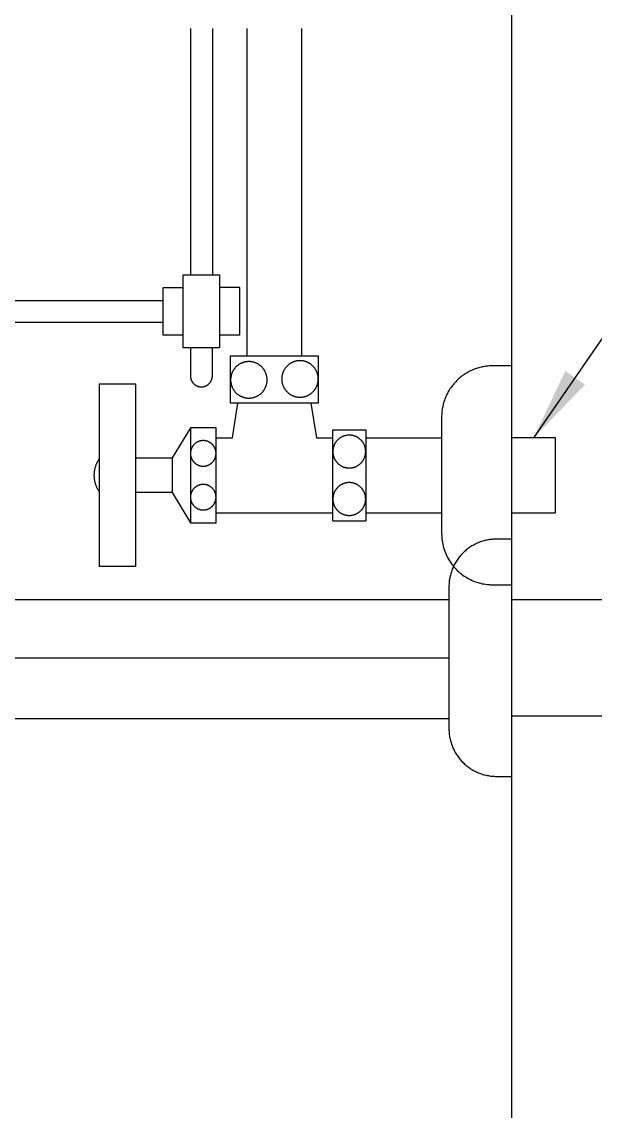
# Model space of a CAD drawing. Header units: millimetres. Extents: x 9401 to 11826, y -521 to 2909.
# Drawn here: x 11265.6 to 11422.6, y 500 to 798.5 of the extents above; entities that cross this region are included whole.
import ezdxf
from ezdxf.lldxf.tags import DXFTag

# ---------------------------------------------------------------- set-up
doc = ezdxf.new("R2010")
doc.units = ezdxf.units.MM
doc.header["$LTSCALE"] = 0.2
for name, color, linetype in [('001', 7, 'Continuous'), ('BU', 7, 'Continuous'), ('DIM2', 7, 'Continuous')]:
    doc.layers.add(name, color=color, linetype=linetype)
doc.layers.add('LINE', color=7, linetype='Continuous', lineweight=25)
doc.styles.add('____ 01', font='arial.ttf')
tags = doc.linetypes.add('Amconstr', pattern=[9999, 9999, 0]).pattern_tags.tags
tags[6:7] = [DXFTag(74, 4), DXFTag(75, 0), DXFTag(340, '0'), DXFTag(46, 1.0), DXFTag(50, 0.0), DXFTag(44, 0.0), DXFTag(45, 0.0)]
tags[4:5] = [DXFTag(74, 4), DXFTag(75, 0), DXFTag(340, '0'), DXFTag(46, 1.0), DXFTag(50, 0.0), DXFTag(44, 0.0), DXFTag(45, 0.0)]
doc.dimstyles.new('DEFAULT', dxfattribs={"dimtxt": 30, "dimasz": 20, "dimexe": 20, "dimexo": 0.0625, "dimgap": 0.09, "dimtad": 1, "dimtoh": 1, "dimdec": 0, "dimzin": 0, "dimdsep": 46, "dimtxsty": '____ 01', "dimcen": 0.09, "dimadec": 0, "dimazin": 0, "dimtfac": 1, "dimtdec": 4, "dimtofl": 0, "dimtmove": 0, "dimatfit": 3, "dimfxl": 0, "dimtolj": 1, "dimtzin": 0, "dimarcsym": 0})

msp = doc.modelspace()

# ---------------------------------------------------------------- linework, layer by layer
at = {"layer": '001', "color": 7}
msp.add_lwpolyline([(10726.78, 201.44), (11399.78, 201.44), (11399.78, 1231.04)], dxfattribs=at)
at = {"layer": 'BU', "color": 7}
for points in [[(11311.77, 796.67), (11311.77, 729.16)], [(11317.77, 796.67), (11317.77, 729.16)], [(11327.27, 706.99), (11327.27, 796.67)], [(11342.27, 706.99), (11342.27, 796.67)], [(11399.78, 671.45), (11399.78, 731.45)], [(11309.77, 729.16), (11319.77, 729.16)], [(11309.77, 709.16), (11309.77, 729.16)], [(11319.77, 729.16), (11319.77, 709.16)], [(11304.27, 712.66), (11304.27, 725.66)], [(11304.27, 725.66), (11309.77, 725.66)], [(11325.27, 725.66), (11319.77, 725.66)], [(11325.27, 712.66), (11325.27, 725.66)], [(11206.3, 722.16), (11304.27, 722.16)], [(11206.3, 716.16), (11304.27, 716.16)], [(11309.77, 712.66), (11304.27, 712.66)], [(11325.27, 712.66), (11319.77, 712.66)], [(11319.77, 709.16), (11309.77, 709.16)], [(11311.77, 709.16), (11311.77, 701.48)], [(11317.77, 701.48), (11317.77, 709.16)], [(11322.77, 706.99), (11346.77, 706.99)], [(11322.77, 693.99), (11322.77, 706.99)], [(11332.77, 700.39), (11332.77, 700.5), (11332.77, 700.61), (11332.76, 700.73), (11332.75, 700.84), (11332.74, 700.96), (11332.72, 701.07), (11332.71, 701.19), (11332.69, 701.3), (11332.66, 701.42), (11332.64, 701.53), (11332.61, 701.65), (11332.58, 701.77), (11332.54, 701.88), (11332.5, 702), (11332.46, 702.12), (11332.42, 702.23), (11332.37, 702.35), (11332.32, 702.46), (11332.27, 702.58), (11332.21, 702.69), (11332.15, 702.8), (11332.09, 702.91), (11332.02, 703.02), (11331.96, 703.13), (11331.88, 703.23), (11331.81, 703.34), (11331.73, 703.44), (11331.65, 703.54), (11331.57, 703.64), (11331.48, 703.74), (11331.4, 703.83), (11331.31, 703.93), (11331.21, 704.02), (11331.12, 704.11), (11331.02, 704.19), (11330.92, 704.27), (11330.82, 704.35), (11330.72, 704.43), (11330.61, 704.51), (11330.51, 704.58), (11330.4, 704.65), (11330.29, 704.71), (11330.18, 704.77), (11330.07, 704.83), (11329.95, 704.89), (11329.84, 704.94), (11329.73, 704.99), (11329.61, 705.04), (11329.5, 705.08), (11329.38, 705.13), (11329.26, 705.16), (11329.15, 705.2), (11329.03, 705.23), (11328.91, 705.26), (11328.8, 705.29), (11328.68, 705.31), (11328.56, 705.33), (11328.45, 705.35), (11328.33, 705.36), (11328.22, 705.37), (11328.11, 705.38), (11327.99, 705.39), (11327.88, 705.39), (11327.77, 705.39), (11327.66, 705.39), (11327.55, 705.39), (11327.44, 705.38), (11327.32, 705.37), (11327.21, 705.36), (11327.09, 705.35), (11326.98, 705.33), (11326.86, 705.31), (11326.74, 705.29), (11326.63, 705.26), (11326.51, 705.23), (11326.4, 705.2), (11326.28, 705.16), (11326.16, 705.13), (11326.05, 705.08), (11325.93, 705.04), (11325.82, 704.99), (11325.7, 704.94), (11325.59, 704.89), (11325.47, 704.83), (11325.36, 704.77), (11325.25, 704.71), (11325.14, 704.65), (11325.03, 704.58), (11324.93, 704.51), (11324.82, 704.43), (11324.72, 704.35), (11324.62, 704.27), (11324.52, 704.19), (11324.42, 704.11), (11324.33, 704.02), (11324.24, 703.93), (11324.14, 703.83), (11324.06, 703.74), (11323.97, 703.64), (11323.89, 703.54), (11323.81, 703.44), (11323.73, 703.34), (11323.66, 703.23), (11323.59, 703.13), (11323.52, 703.02), (11323.45, 702.91), (11323.39, 702.8), (11323.33, 702.69), (11323.27, 702.58), (11323.22, 702.46), (11323.17, 702.35), (11323.12, 702.23), (11323.08, 702.12), (11323.04, 702), (11323, 701.88), (11322.96, 701.77), (11322.93, 701.65), (11322.9, 701.53), (11322.88, 701.42), (11322.85, 701.3), (11322.83, 701.19), (11322.82, 701.07), (11322.8, 700.96), (11322.79, 700.84), (11322.78, 700.73), (11322.78, 700.61), (11322.77, 700.5), (11322.77, 700.39), (11322.77, 700.28), (11322.78, 700.17), (11322.78, 700.06), (11322.79, 699.94), (11322.8, 699.83), (11322.82, 699.71), (11322.83, 699.6), (11322.85, 699.48), (11322.88, 699.37), (11322.9, 699.25), (11322.93, 699.13), (11322.96, 699.02), (11323, 698.9), (11323.04, 698.78), (11323.08, 698.67), (11323.12, 698.55), (11323.17, 698.44), (11323.22, 698.32), (11323.27, 698.21), (11323.33, 698.1), (11323.39, 697.98), (11323.45, 697.87), (11323.52, 697.76), (11323.59, 697.66), (11323.66, 697.55), (11323.73, 697.44), (11323.81, 697.34), (11323.89, 697.24), (11323.97, 697.14), (11324.06, 697.04), (11324.14, 696.95), (11324.24, 696.86), (11324.33, 696.77), (11324.42, 696.68), (11324.52, 696.59), (11324.62, 696.51), (11324.72, 696.43), (11324.82, 696.35), (11324.93, 696.28), (11325.03, 696.21), (11325.14, 696.14), (11325.25, 696.07), (11325.36, 696.01), (11325.47, 695.95), (11325.59, 695.89), (11325.7, 695.84), (11325.82, 695.79), (11325.93, 695.74), (11326.05, 695.7), (11326.16, 695.66), (11326.28, 695.62), (11326.4, 695.58), (11326.51, 695.55), (11326.63, 695.52), (11326.74, 695.5), (11326.86, 695.48), (11326.98, 695.46), (11327.09, 695.44), (11327.21, 695.42), (11327.32, 695.41), (11327.44, 695.4), (11327.55, 695.4), (11327.66, 695.39), (11327.77, 695.39), (11327.88, 695.39), (11327.99, 695.4), (11328.11, 695.4), (11328.22, 695.41), (11328.33, 695.42), (11328.45, 695.44), (11328.56, 695.46), (11328.68, 695.48), (11328.8, 695.5), (11328.91, 695.52), (11329.03, 695.55), (11329.15, 695.58), (11329.26, 695.62), (11329.38, 695.66), (11329.5, 695.7), (11329.61, 695.74), (11329.73, 695.79), (11329.84, 695.84), (11329.95, 695.89), (11330.07, 695.95), (11330.18, 696.01), (11330.29, 696.07), (11330.4, 696.14), (11330.51, 696.21), (11330.61, 696.28), (11330.72, 696.35), (11330.82, 696.43), (11330.92, 696.51), (11331.02, 696.59), (11331.12, 696.68), (11331.21, 696.77), (11331.31, 696.86), (11331.4, 696.95), (11331.48, 697.04), (11331.57, 697.14), (11331.65, 697.24), (11331.73, 697.34), (11331.81, 697.44), (11331.88, 697.55), (11331.96, 697.66), (11332.02, 697.76), (11332.09, 697.87), (11332.15, 697.98), (11332.21, 698.1), (11332.27, 698.21), (11332.32, 698.32), (11332.37, 698.44), (11332.42, 698.55), (11332.46, 698.67), (11332.5, 698.78), (11332.54, 698.9), (11332.58, 699.02), (11332.61, 699.13), (11332.64, 699.25), (11332.66, 699.37), (11332.69, 699.48), (11332.71, 699.6), (11332.72, 699.71), (11332.74, 699.83), (11332.75, 699.94), (11332.76, 700.06), (11332.77, 700.17), (11332.77, 700.28), (11332.77, 700.39)], [(11346.77, 700.64), (11346.77, 700.75), (11346.77, 700.86), (11346.76, 700.98), (11346.75, 701.09), (11346.74, 701.2), (11346.72, 701.32), (11346.71, 701.44), (11346.69, 701.55), (11346.66, 701.67), (11346.64, 701.78), (11346.61, 701.9), (11346.58, 702.02), (11346.54, 702.13), (11346.5, 702.25), (11346.46, 702.37), (11346.42, 702.48), (11346.37, 702.6), (11346.32, 702.71), (11346.27, 702.83), (11346.21, 702.94), (11346.15, 703.05), (11346.09, 703.16), (11346.02, 703.27), (11345.96, 703.38), (11345.88, 703.48), (11345.81, 703.59), (11345.73, 703.69), (11345.65, 703.79), (11345.57, 703.89), (11345.48, 703.99), (11345.4, 704.08), (11345.31, 704.18), (11345.21, 704.27), (11345.12, 704.36), (11345.02, 704.44), (11344.92, 704.52), (11344.82, 704.6), (11344.72, 704.68), (11344.61, 704.75), (11344.51, 704.83), (11344.4, 704.89), (11344.29, 704.96), (11344.18, 705.02), (11344.07, 705.08), (11343.95, 705.14), (11343.84, 705.19), (11343.73, 705.24), (11343.61, 705.29), (11343.5, 705.33), (11343.38, 705.38), (11343.26, 705.41), (11343.15, 705.45), (11343.03, 705.48), (11342.91, 705.51), (11342.8, 705.53), (11342.68, 705.56), (11342.56, 705.58), (11342.45, 705.6), (11342.33, 705.61), (11342.22, 705.62), (11342.11, 705.63), (11341.99, 705.64), (11341.88, 705.64), (11341.77, 705.64), (11341.66, 705.64), (11341.55, 705.64), (11341.44, 705.63), (11341.32, 705.62), (11341.21, 705.61), (11341.09, 705.6), (11340.98, 705.58), (11340.86, 705.56), (11340.74, 705.53), (11340.63, 705.51), (11340.51, 705.48), (11340.4, 705.45), (11340.28, 705.41), (11340.16, 705.38), (11340.05, 705.33), (11339.93, 705.29), (11339.82, 705.24), (11339.7, 705.19), (11339.59, 705.14), (11339.47, 705.08), (11339.36, 705.02), (11339.25, 704.96), (11339.14, 704.89), (11339.03, 704.83), (11338.93, 704.75), (11338.82, 704.68), (11338.72, 704.6), (11338.62, 704.52), (11338.52, 704.44), (11338.42, 704.36), (11338.33, 704.27), (11338.24, 704.18), (11338.14, 704.08), (11338.06, 703.99), (11337.97, 703.89), (11337.89, 703.79), (11337.81, 703.69), (11337.73, 703.59), (11337.66, 703.48), (11337.59, 703.38), (11337.52, 703.27), (11337.45, 703.16), (11337.39, 703.05), (11337.33, 702.94), (11337.27, 702.83), (11337.22, 702.71), (11337.17, 702.6), (11337.12, 702.48), (11337.08, 702.37), (11337.04, 702.25), (11337, 702.13), (11336.96, 702.02), (11336.93, 701.9), (11336.9, 701.78), (11336.88, 701.67), (11336.85, 701.55), (11336.83, 701.44), (11336.82, 701.32), (11336.8, 701.2), (11336.79, 701.09), (11336.78, 700.98), (11336.78, 700.86), (11336.77, 700.75), (11336.77, 700.64), (11336.77, 700.53), (11336.78, 700.42), (11336.78, 700.31), (11336.79, 700.19), (11336.8, 700.08), (11336.82, 699.96), (11336.83, 699.85), (11336.85, 699.73), (11336.88, 699.62), (11336.9, 699.5), (11336.93, 699.38), (11336.96, 699.27), (11337, 699.15), (11337.04, 699.03), (11337.08, 698.92), (11337.12, 698.8), (11337.17, 698.69), (11337.22, 698.57), (11337.27, 698.46), (11337.33, 698.34), (11337.39, 698.23), (11337.45, 698.12), (11337.52, 698.01), (11337.59, 697.91), (11337.66, 697.8), (11337.73, 697.69), (11337.81, 697.59), (11337.89, 697.49), (11337.97, 697.39), (11338.06, 697.29), (11338.14, 697.2), (11338.24, 697.11), (11338.33, 697.02), (11338.42, 696.93), (11338.52, 696.84), (11338.62, 696.76), (11338.72, 696.68), (11338.82, 696.6), (11338.93, 696.53), (11339.03, 696.46), (11339.14, 696.39), (11339.25, 696.32), (11339.36, 696.26), (11339.47, 696.2), (11339.59, 696.14), (11339.7, 696.09), (11339.82, 696.04), (11339.93, 695.99), (11340.05, 695.95), (11340.16, 695.91), (11340.28, 695.87), (11340.4, 695.83), (11340.51, 695.8), (11340.63, 695.77), (11340.74, 695.75), (11340.86, 695.72), (11340.98, 695.7), (11341.09, 695.69), (11341.21, 695.67), (11341.32, 695.66), (11341.44, 695.65), (11341.55, 695.65), (11341.66, 695.64), (11341.77, 695.64), (11341.88, 695.64), (11341.99, 695.65), (11342.11, 695.65), (11342.22, 695.66), (11342.33, 695.67), (11342.45, 695.69), (11342.56, 695.7), (11342.68, 695.72), (11342.8, 695.75), (11342.91, 695.77), (11343.03, 695.8), (11343.15, 695.83), (11343.26, 695.87), (11343.38, 695.91), (11343.5, 695.95), (11343.61, 695.99), (11343.73, 696.04), (11343.84, 696.09), (11343.95, 696.14), (11344.07, 696.2), (11344.18, 696.26), (11344.29, 696.32), (11344.4, 696.39), (11344.51, 696.46), (11344.61, 696.53), (11344.72, 696.6), (11344.82, 696.68), (11344.92, 696.76), (11345.02, 696.84), (11345.12, 696.93), (11345.21, 697.02), (11345.31, 697.11), (11345.4, 697.2), (11345.48, 697.29), (11345.57, 697.39), (11345.65, 697.49), (11345.73, 697.59), (11345.81, 697.69), (11345.88, 697.8), (11345.96, 697.91), (11346.02, 698.01), (11346.09, 698.12), (11346.15, 698.23), (11346.21, 698.34), (11346.27, 698.46), (11346.32, 698.57), (11346.37, 698.69), (11346.42, 698.8), (11346.46, 698.92), (11346.5, 699.03), (11346.54, 699.15), (11346.58, 699.27), (11346.61, 699.38), (11346.64, 699.5), (11346.66, 699.62), (11346.69, 699.73), (11346.71, 699.85), (11346.72, 699.96), (11346.74, 700.08), (11346.75, 700.19), (11346.76, 700.31), (11346.77, 700.42), (11346.77, 700.53), (11346.77, 700.64)], [(11346.77, 706.99), (11346.77, 693.99)], [(11394.58, 704.24), (11394.27, 704.24), (11393.96, 704.22), (11393.64, 704.21), (11393.32, 704.18), (11393, 704.15), (11392.68, 704.11), (11392.36, 704.06), (11392.03, 704), (11391.71, 703.94), (11391.38, 703.87), (11391.06, 703.79), (11390.73, 703.7), (11390.4, 703.6), (11390.08, 703.49), (11389.75, 703.38), (11389.43, 703.26), (11389.11, 703.12), (11388.78, 702.98), (11388.47, 702.83), (11388.15, 702.67), (11387.84, 702.51), (11387.53, 702.33), (11387.22, 702.15), (11386.92, 701.96), (11386.62, 701.76), (11386.33, 701.55), (11386.04, 701.33), (11385.76, 701.11), (11385.48, 700.88), (11385.21, 700.64), (11384.94, 700.39), (11384.68, 700.14), (11384.43, 699.88), (11384.18, 699.61), (11383.94, 699.34), (11383.71, 699.06), (11383.49, 698.78), (11383.27, 698.49), (11383.06, 698.2), (11382.86, 697.9), (11382.67, 697.6), (11382.49, 697.29), (11382.31, 696.98), (11382.14, 696.67), (11381.99, 696.35), (11381.84, 696.03), (11381.7, 695.71), (11381.56, 695.39), (11381.44, 695.07), (11381.33, 694.74), (11381.22, 694.42), (11381.12, 694.09), (11381.03, 693.76), (11380.95, 693.44), (11380.88, 693.11), (11380.81, 692.79), (11380.76, 692.46), (11380.71, 692.14), (11380.67, 691.82), (11380.64, 691.5), (11380.61, 691.18), (11380.59, 690.86), (11380.58, 690.55), (11380.58, 690.24)], [(11399.8, 704.24), (11394.58, 704.24)], [(11286.77, 699.24), (11286.77, 649.24)], [(11296.77, 699.24), (11286.77, 699.24)], [(11296.77, 649.24), (11296.77, 699.24)], [(11311.77, 701.48), (11311.77, 701.4), (11311.77, 701.33), (11311.78, 701.26), (11311.78, 701.19), (11311.79, 701.11), (11311.8, 701.04), (11311.81, 700.97), (11311.83, 700.9), (11311.84, 700.82), (11311.86, 700.75), (11311.88, 700.68), (11311.9, 700.61), (11311.92, 700.54), (11311.95, 700.47), (11311.97, 700.4), (11312, 700.33), (11312.03, 700.26), (11312.06, 700.19), (11312.09, 700.12), (11312.13, 700.06), (11312.16, 699.99), (11312.2, 699.93), (11312.24, 699.87), (11312.28, 699.8), (11312.32, 699.74), (11312.36, 699.68), (11312.41, 699.63), (11312.45, 699.57), (11312.5, 699.51), (11312.55, 699.46), (11312.6, 699.41), (11312.65, 699.35), (11312.7, 699.3), (11312.75, 699.26), (11312.81, 699.21), (11312.86, 699.16), (11312.92, 699.11), (11312.98, 699.07), (11313.04, 699.03), (11313.1, 698.99), (11313.16, 698.94), (11313.22, 698.91), (11313.29, 698.87), (11313.35, 698.83), (11313.42, 698.8), (11313.49, 698.77), (11313.55, 698.73), (11313.62, 698.7), (11313.69, 698.68), (11313.76, 698.65), (11313.83, 698.63), (11313.9, 698.6), (11313.97, 698.58), (11314.05, 698.56), (11314.12, 698.55), (11314.19, 698.53), (11314.26, 698.52), (11314.34, 698.51), (11314.41, 698.5), (11314.48, 698.49), (11314.55, 698.48), (11314.63, 698.48), (11314.7, 698.48), (11314.77, 698.48), (11314.84, 698.48), (11314.91, 698.48), (11314.99, 698.48), (11315.06, 698.49), (11315.13, 698.5), (11315.21, 698.51), (11315.28, 698.52), (11315.35, 698.53), (11315.42, 698.55), (11315.49, 698.56), (11315.57, 698.58), (11315.64, 698.6), (11315.71, 698.63), (11315.78, 698.65), (11315.85, 698.68), (11315.92, 698.7), (11315.99, 698.73), (11316.06, 698.77), (11316.12, 698.8), (11316.19, 698.83), (11316.25, 698.87), (11316.32, 698.91), (11316.38, 698.94), (11316.44, 698.99), (11316.5, 699.03), (11316.56, 699.07), (11316.62, 699.11), (11316.68, 699.16), (11316.73, 699.21), (11316.79, 699.26), (11316.84, 699.3), (11316.89, 699.35), (11316.94, 699.41), (11316.99, 699.46), (11317.04, 699.51), (11317.09, 699.57), (11317.13, 699.63), (11317.18, 699.68), (11317.22, 699.74), (11317.26, 699.8), (11317.3, 699.87), (11317.34, 699.93), (11317.38, 699.99), (11317.41, 700.06), (11317.45, 700.12), (11317.48, 700.19), (11317.51, 700.26), (11317.54, 700.33), (11317.57, 700.4), (11317.6, 700.47), (11317.62, 700.54), (11317.64, 700.61), (11317.66, 700.68), (11317.68, 700.75), (11317.7, 700.82), (11317.71, 700.9), (11317.73, 700.97), (11317.74, 701.04), (11317.75, 701.11), (11317.76, 701.19), (11317.76, 701.26), (11317.77, 701.33), (11317.77, 701.4), (11317.77, 701.48)], [(11346.77, 693.99), (11322.77, 693.99)], [(11323.27, 684.49), (11324.77, 693.99)], [(11344.77, 693.99), (11346.27, 684.49)], [(11380.58, 690.24), (11380.58, 658.24)], [(11311.77, 687.24), (11306.77, 678.99)], [(11318.77, 687.24), (11311.77, 687.24)], [(11311.77, 687.24), (11311.77, 661.24)], [(11318.77, 661.24), (11318.77, 687.24)], [(11350.77, 661.74), (11350.77, 686.74)], [(11350.77, 686.74), (11359.77, 686.74)], [(11359.77, 686.74), (11359.77, 661.74)], [(11318.77, 680.24), (11318.77, 680.32), (11318.77, 680.39), (11318.76, 680.47), (11318.76, 680.55), (11318.75, 680.63), (11318.74, 680.71), (11318.73, 680.79), (11318.71, 680.88), (11318.7, 680.96), (11318.68, 681.04), (11318.66, 681.12), (11318.64, 681.2), (11318.61, 681.28), (11318.58, 681.36), (11318.56, 681.45), (11318.53, 681.53), (11318.49, 681.61), (11318.46, 681.69), (11318.42, 681.77), (11318.38, 681.85), (11318.34, 681.92), (11318.29, 682), (11318.25, 682.08), (11318.2, 682.15), (11318.15, 682.23), (11318.1, 682.3), (11318.04, 682.37), (11317.99, 682.44), (11317.93, 682.51), (11317.87, 682.58), (11317.81, 682.65), (11317.75, 682.71), (11317.68, 682.78), (11317.61, 682.84), (11317.55, 682.9), (11317.48, 682.96), (11317.41, 683.01), (11317.33, 683.07), (11317.26, 683.12), (11317.19, 683.17), (11317.11, 683.22), (11317.03, 683.26), (11316.96, 683.31), (11316.88, 683.35), (11316.8, 683.39), (11316.72, 683.42), (11316.64, 683.46), (11316.56, 683.49), (11316.48, 683.52), (11316.4, 683.55), (11316.32, 683.58), (11316.23, 683.6), (11316.15, 683.63), (11316.07, 683.65), (11315.99, 683.66), (11315.91, 683.68), (11315.83, 683.69), (11315.75, 683.71), (11315.67, 683.72), (11315.59, 683.72), (11315.51, 683.73), (11315.43, 683.74), (11315.35, 683.74), (11315.27, 683.74), (11315.19, 683.74), (11315.11, 683.74), (11315.04, 683.73), (11314.96, 683.72), (11314.88, 683.72), (11314.8, 683.71), (11314.72, 683.69), (11314.63, 683.68), (11314.55, 683.66), (11314.47, 683.65), (11314.39, 683.63), (11314.31, 683.6), (11314.23, 683.58), (11314.14, 683.55), (11314.06, 683.52), (11313.98, 683.49), (11313.9, 683.46), (11313.82, 683.42), (11313.74, 683.39), (11313.66, 683.35), (11313.59, 683.31), (11313.51, 683.26), (11313.43, 683.22), (11313.36, 683.17), (11313.28, 683.12), (11313.21, 683.07), (11313.14, 683.01), (11313.06, 682.96), (11313, 682.9), (11312.93, 682.84), (11312.86, 682.78), (11312.8, 682.71), (11312.73, 682.65), (11312.67, 682.58), (11312.61, 682.51), (11312.55, 682.44), (11312.5, 682.37), (11312.44, 682.3), (11312.39, 682.23), (11312.34, 682.15), (11312.29, 682.08), (11312.25, 682), (11312.2, 681.92), (11312.16, 681.85), (11312.12, 681.77), (11312.08, 681.69), (11312.05, 681.61), (11312.02, 681.53), (11311.99, 681.45), (11311.96, 681.36), (11311.93, 681.28), (11311.91, 681.2), (11311.88, 681.12), (11311.86, 681.04), (11311.85, 680.96), (11311.83, 680.88), (11311.82, 680.79), (11311.8, 680.71), (11311.79, 680.63), (11311.78, 680.55), (11311.78, 680.47), (11311.77, 680.39), (11311.77, 680.32), (11311.77, 680.24), (11311.77, 680.16), (11311.77, 680.08), (11311.78, 680), (11311.78, 679.92), (11311.79, 679.84), (11311.8, 679.76), (11311.82, 679.68), (11311.83, 679.6), (11311.85, 679.52), (11311.86, 679.44), (11311.88, 679.36), (11311.91, 679.28), (11311.93, 679.19), (11311.96, 679.11), (11311.99, 679.03), (11312.02, 678.95), (11312.05, 678.87), (11312.08, 678.79), (11312.12, 678.71), (11312.16, 678.63), (11312.2, 678.55), (11312.25, 678.48), (11312.29, 678.4), (11312.34, 678.32), (11312.39, 678.25), (11312.44, 678.18), (11312.5, 678.1), (11312.55, 678.03), (11312.61, 677.96), (11312.67, 677.9), (11312.73, 677.83), (11312.8, 677.76), (11312.86, 677.7), (11312.93, 677.64), (11313, 677.58), (11313.06, 677.52), (11313.14, 677.47), (11313.21, 677.41), (11313.28, 677.36), (11313.36, 677.31), (11313.43, 677.26), (11313.51, 677.22), (11313.59, 677.17), (11313.66, 677.13), (11313.74, 677.09), (11313.82, 677.05), (11313.9, 677.02), (11313.98, 676.98), (11314.06, 676.95), (11314.14, 676.92), (11314.23, 676.9), (11314.31, 676.87), (11314.39, 676.85), (11314.47, 676.83), (11314.55, 676.81), (11314.63, 676.8), (11314.72, 676.78), (11314.8, 676.77), (11314.88, 676.76), (11314.96, 676.75), (11315.04, 676.75), (11315.11, 676.74), (11315.19, 676.74), (11315.27, 676.74), (11315.35, 676.74), (11315.43, 676.74), (11315.51, 676.75), (11315.59, 676.75), (11315.67, 676.76), (11315.75, 676.77), (11315.83, 676.78), (11315.91, 676.8), (11315.99, 676.81), (11316.07, 676.83), (11316.15, 676.85), (11316.23, 676.87), (11316.32, 676.9), (11316.4, 676.92), (11316.48, 676.95), (11316.56, 676.98), (11316.64, 677.02), (11316.72, 677.05), (11316.8, 677.09), (11316.88, 677.13), (11316.96, 677.17), (11317.03, 677.22), (11317.11, 677.26), (11317.19, 677.31), (11317.26, 677.36), (11317.33, 677.41), (11317.41, 677.47), (11317.48, 677.52), (11317.55, 677.58), (11317.61, 677.64), (11317.68, 677.7), (11317.75, 677.76), (11317.81, 677.83), (11317.87, 677.9), (11317.93, 677.96), (11317.99, 678.03), (11318.04, 678.1), (11318.1, 678.18), (11318.15, 678.25), (11318.2, 678.32), (11318.25, 678.4), (11318.29, 678.48), (11318.34, 678.55), (11318.38, 678.63), (11318.42, 678.71), (11318.46, 678.79), (11318.49, 678.87), (11318.53, 678.95), (11318.56, 679.03), (11318.58, 679.11), (11318.61, 679.19), (11318.64, 679.28), (11318.66, 679.36), (11318.68, 679.44), (11318.7, 679.52), (11318.71, 679.6), (11318.73, 679.68), (11318.74, 679.76), (11318.75, 679.84), (11318.76, 679.92), (11318.76, 680), (11318.77, 680.08), (11318.77, 680.16), (11318.77, 680.24)], [(11318.77, 684.49), (11323.27, 684.49)], [(11346.27, 684.49), (11350.77, 684.49)], [(11359.77, 680.74), (11359.77, 680.84), (11359.77, 680.94), (11359.76, 681.04), (11359.75, 681.14), (11359.74, 681.25), (11359.73, 681.35), (11359.71, 681.45), (11359.7, 681.56), (11359.68, 681.66), (11359.65, 681.77), (11359.63, 681.87), (11359.6, 681.98), (11359.57, 682.08), (11359.53, 682.19), (11359.49, 682.29), (11359.45, 682.4), (11359.41, 682.5), (11359.37, 682.6), (11359.32, 682.7), (11359.27, 682.81), (11359.21, 682.91), (11359.16, 683.01), (11359.1, 683.1), (11359.04, 683.2), (11358.97, 683.3), (11358.91, 683.39), (11358.84, 683.48), (11358.76, 683.58), (11358.69, 683.66), (11358.61, 683.75), (11358.53, 683.84), (11358.45, 683.92), (11358.37, 684), (11358.28, 684.08), (11358.2, 684.16), (11358.11, 684.23), (11358.02, 684.3), (11357.92, 684.37), (11357.83, 684.44), (11357.73, 684.51), (11357.64, 684.57), (11357.54, 684.63), (11357.44, 684.68), (11357.34, 684.74), (11357.24, 684.79), (11357.13, 684.83), (11357.03, 684.88), (11356.93, 684.92), (11356.82, 684.96), (11356.72, 685), (11356.61, 685.03), (11356.51, 685.07), (11356.4, 685.09), (11356.3, 685.12), (11356.19, 685.14), (11356.09, 685.16), (11355.99, 685.18), (11355.88, 685.2), (11355.78, 685.21), (11355.68, 685.22), (11355.57, 685.23), (11355.47, 685.23), (11355.37, 685.24), (11355.27, 685.24), (11355.17, 685.24), (11355.07, 685.23), (11354.97, 685.23), (11354.87, 685.22), (11354.76, 685.21), (11354.66, 685.2), (11354.56, 685.18), (11354.45, 685.16), (11354.35, 685.14), (11354.24, 685.12), (11354.14, 685.09), (11354.03, 685.07), (11353.93, 685.03), (11353.82, 685), (11353.72, 684.96), (11353.61, 684.92), (11353.51, 684.88), (11353.41, 684.83), (11353.31, 684.79), (11353.2, 684.74), (11353.1, 684.68), (11353, 684.63), (11352.91, 684.57), (11352.81, 684.51), (11352.71, 684.44), (11352.62, 684.37), (11352.53, 684.3), (11352.43, 684.23), (11352.35, 684.16), (11352.26, 684.08), (11352.17, 684), (11352.09, 683.92), (11352.01, 683.84), (11351.93, 683.75), (11351.85, 683.66), (11351.78, 683.58), (11351.71, 683.48), (11351.64, 683.39), (11351.57, 683.3), (11351.5, 683.2), (11351.44, 683.1), (11351.38, 683.01), (11351.33, 682.91), (11351.27, 682.81), (11351.22, 682.7), (11351.17, 682.6), (11351.13, 682.5), (11351.09, 682.4), (11351.05, 682.29), (11351.01, 682.19), (11350.98, 682.08), (11350.94, 681.98), (11350.92, 681.87), (11350.89, 681.77), (11350.87, 681.66), (11350.85, 681.56), (11350.83, 681.45), (11350.81, 681.35), (11350.8, 681.25), (11350.79, 681.14), (11350.78, 681.04), (11350.78, 680.94), (11350.77, 680.84), (11350.77, 680.74), (11350.77, 680.64), (11350.78, 680.54), (11350.78, 680.44), (11350.79, 680.33), (11350.8, 680.23), (11350.81, 680.13), (11350.83, 680.02), (11350.85, 679.92), (11350.87, 679.82), (11350.89, 679.71), (11350.92, 679.61), (11350.94, 679.5), (11350.98, 679.4), (11351.01, 679.29), (11351.05, 679.19), (11351.09, 679.08), (11351.13, 678.98), (11351.17, 678.88), (11351.22, 678.77), (11351.27, 678.67), (11351.33, 678.57), (11351.38, 678.47), (11351.44, 678.37), (11351.5, 678.28), (11351.57, 678.18), (11351.64, 678.09), (11351.71, 677.99), (11351.78, 677.9), (11351.85, 677.81), (11351.93, 677.73), (11352.01, 677.64), (11352.09, 677.56), (11352.17, 677.48), (11352.26, 677.4), (11352.35, 677.32), (11352.43, 677.25), (11352.53, 677.17), (11352.62, 677.1), (11352.71, 677.04), (11352.81, 676.97), (11352.91, 676.91), (11353, 676.85), (11353.1, 676.8), (11353.2, 676.74), (11353.31, 676.69), (11353.41, 676.64), (11353.51, 676.6), (11353.61, 676.55), (11353.72, 676.51), (11353.82, 676.48), (11353.93, 676.44), (11354.03, 676.41), (11354.14, 676.38), (11354.24, 676.36), (11354.35, 676.33), (11354.45, 676.31), (11354.56, 676.3), (11354.66, 676.28), (11354.76, 676.27), (11354.87, 676.26), (11354.97, 676.25), (11355.07, 676.24), (11355.17, 676.24), (11355.27, 676.24), (11355.37, 676.24), (11355.47, 676.24), (11355.57, 676.25), (11355.68, 676.26), (11355.78, 676.27), (11355.88, 676.28), (11355.99, 676.3), (11356.09, 676.31), (11356.19, 676.33), (11356.3, 676.36), (11356.4, 676.38), (11356.51, 676.41), (11356.61, 676.44), (11356.72, 676.48), (11356.82, 676.51), (11356.93, 676.55), (11357.03, 676.6), (11357.13, 676.64), (11357.24, 676.69), (11357.34, 676.74), (11357.44, 676.8), (11357.54, 676.85), (11357.64, 676.91), (11357.73, 676.97), (11357.83, 677.04), (11357.92, 677.1), (11358.02, 677.17), (11358.11, 677.25), (11358.2, 677.32), (11358.28, 677.4), (11358.37, 677.48), (11358.45, 677.56), (11358.53, 677.64), (11358.61, 677.73), (11358.69, 677.81), (11358.76, 677.9), (11358.84, 677.99), (11358.91, 678.09), (11358.97, 678.18), (11359.04, 678.28), (11359.1, 678.37), (11359.16, 678.47), (11359.21, 678.57), (11359.27, 678.67), (11359.32, 678.77), (11359.37, 678.88), (11359.41, 678.98), (11359.45, 679.08), (11359.49, 679.19), (11359.53, 679.29), (11359.57, 679.4), (11359.6, 679.5), (11359.63, 679.61), (11359.65, 679.71), (11359.68, 679.82), (11359.7, 679.92), (11359.71, 680.02), (11359.73, 680.13), (11359.74, 680.23), (11359.75, 680.33), (11359.76, 680.44), (11359.77, 680.54), (11359.77, 680.64), (11359.77, 680.74)], [(11359.77, 684.49), (11380.58, 684.49)], [(11399.78, 663.99), (11411.79, 663.99), (11411.79, 684.49), (11399.78, 684.49)], [(11399.78, 618.95), (11399.78, 683.95)], [(11286.77, 678.74), (11286.69, 678.62), (11286.61, 678.5), (11286.54, 678.38), (11286.46, 678.26), (11286.39, 678.14), (11286.32, 678.01), (11286.25, 677.88), (11286.18, 677.75), (11286.12, 677.62), (11286.06, 677.49), (11286, 677.35), (11285.94, 677.22), (11285.88, 677.08), (11285.83, 676.94), (11285.78, 676.8), (11285.73, 676.65), (11285.69, 676.51), (11285.64, 676.36), (11285.6, 676.22), (11285.57, 676.07), (11285.53, 675.92), (11285.5, 675.77), (11285.47, 675.62), (11285.45, 675.47), (11285.42, 675.32), (11285.41, 675.16), (11285.39, 675.01), (11285.37, 674.86), (11285.36, 674.7), (11285.36, 674.55), (11285.35, 674.39), (11285.35, 674.24), (11285.35, 674.08), (11285.36, 673.93), (11285.36, 673.78), (11285.37, 673.62), (11285.39, 673.47), (11285.41, 673.31), (11285.42, 673.16), (11285.45, 673.01), (11285.47, 672.86), (11285.5, 672.71), (11285.53, 672.56), (11285.57, 672.41), (11285.6, 672.26), (11285.64, 672.11), (11285.69, 671.97), (11285.73, 671.82), (11285.78, 671.68), (11285.83, 671.54), (11285.88, 671.4), (11285.94, 671.26), (11286, 671.12), (11286.06, 670.99), (11286.12, 670.86), (11286.18, 670.72), (11286.25, 670.59), (11286.32, 670.47), (11286.39, 670.34), (11286.46, 670.22), (11286.54, 670.09), (11286.61, 669.97), (11286.69, 669.85), (11286.77, 669.74)], [(11296.77, 678.99), (11306.77, 678.99)], [(11306.77, 678.99), (11306.77, 669.49)], [(11318.77, 668.24), (11318.77, 668.32), (11318.77, 668.39), (11318.76, 668.47), (11318.76, 668.55), (11318.75, 668.63), (11318.74, 668.71), (11318.73, 668.79), (11318.71, 668.88), (11318.7, 668.96), (11318.68, 669.04), (11318.66, 669.12), (11318.64, 669.2), (11318.61, 669.28), (11318.58, 669.36), (11318.56, 669.45), (11318.53, 669.53), (11318.49, 669.61), (11318.46, 669.69), (11318.42, 669.77), (11318.38, 669.85), (11318.34, 669.92), (11318.29, 670), (11318.25, 670.08), (11318.2, 670.15), (11318.15, 670.23), (11318.1, 670.3), (11318.04, 670.37), (11317.99, 670.44), (11317.93, 670.51), (11317.87, 670.58), (11317.81, 670.65), (11317.75, 670.71), (11317.68, 670.78), (11317.61, 670.84), (11317.55, 670.9), (11317.48, 670.96), (11317.41, 671.01), (11317.33, 671.07), (11317.26, 671.12), (11317.19, 671.17), (11317.11, 671.22), (11317.03, 671.26), (11316.96, 671.31), (11316.88, 671.35), (11316.8, 671.39), (11316.72, 671.42), (11316.64, 671.46), (11316.56, 671.49), (11316.48, 671.52), (11316.4, 671.55), (11316.32, 671.58), (11316.23, 671.6), (11316.15, 671.63), (11316.07, 671.65), (11315.99, 671.66), (11315.91, 671.68), (11315.83, 671.69), (11315.75, 671.71), (11315.67, 671.72), (11315.59, 671.72), (11315.51, 671.73), (11315.43, 671.74), (11315.35, 671.74), (11315.27, 671.74), (11315.19, 671.74), (11315.11, 671.74), (11315.04, 671.73), (11314.96, 671.72), (11314.88, 671.72), (11314.8, 671.71), (11314.72, 671.69), (11314.63, 671.68), (11314.55, 671.66), (11314.47, 671.65), (11314.39, 671.63), (11314.31, 671.6), (11314.23, 671.58), (11314.14, 671.55), (11314.06, 671.52), (11313.98, 671.49), (11313.9, 671.46), (11313.82, 671.42), (11313.74, 671.39), (11313.66, 671.35), (11313.59, 671.31), (11313.51, 671.26), (11313.43, 671.22), (11313.36, 671.17), (11313.28, 671.12), (11313.21, 671.07), (11313.14, 671.01), (11313.06, 670.96), (11313, 670.9), (11312.93, 670.84), (11312.86, 670.78), (11312.8, 670.71), (11312.73, 670.65), (11312.67, 670.58), (11312.61, 670.51), (11312.55, 670.44), (11312.5, 670.37), (11312.44, 670.3), (11312.39, 670.23), (11312.34, 670.15), (11312.29, 670.08), (11312.25, 670), (11312.2, 669.92), (11312.16, 669.85), (11312.12, 669.77), (11312.08, 669.69), (11312.05, 669.61), (11312.02, 669.53), (11311.99, 669.45), (11311.96, 669.36), (11311.93, 669.28), (11311.91, 669.2), (11311.88, 669.12), (11311.86, 669.04), (11311.85, 668.96), (11311.83, 668.88), (11311.82, 668.79), (11311.8, 668.71), (11311.79, 668.63), (11311.78, 668.55), (11311.78, 668.47), (11311.77, 668.39), (11311.77, 668.32), (11311.77, 668.24), (11311.77, 668.16), (11311.77, 668.08), (11311.78, 668), (11311.78, 667.92), (11311.79, 667.84), (11311.8, 667.76), (11311.82, 667.68), (11311.83, 667.6), (11311.85, 667.52), (11311.86, 667.44), (11311.88, 667.36), (11311.91, 667.28), (11311.93, 667.19), (11311.96, 667.11), (11311.99, 667.03), (11312.02, 666.95), (11312.05, 666.87), (11312.08, 666.79), (11312.12, 666.71), (11312.16, 666.63), (11312.2, 666.55), (11312.25, 666.48), (11312.29, 666.4), (11312.34, 666.32), (11312.39, 666.25), (11312.44, 666.18), (11312.5, 666.1), (11312.55, 666.03), (11312.61, 665.96), (11312.67, 665.9), (11312.73, 665.83), (11312.8, 665.76), (11312.86, 665.7), (11312.93, 665.64), (11313, 665.58), (11313.06, 665.52), (11313.14, 665.47), (11313.21, 665.41), (11313.28, 665.36), (11313.36, 665.31), (11313.43, 665.26), (11313.51, 665.22), (11313.59, 665.17), (11313.66, 665.13), (11313.74, 665.09), (11313.82, 665.05), (11313.9, 665.02), (11313.98, 664.98), (11314.06, 664.95), (11314.14, 664.92), (11314.23, 664.9), (11314.31, 664.87), (11314.39, 664.85), (11314.47, 664.83), (11314.55, 664.81), (11314.63, 664.8), (11314.72, 664.78), (11314.8, 664.77), (11314.88, 664.76), (11314.96, 664.75), (11315.04, 664.75), (11315.11, 664.74), (11315.19, 664.74), (11315.27, 664.74), (11315.35, 664.74), (11315.43, 664.74), (11315.51, 664.75), (11315.59, 664.75), (11315.67, 664.76), (11315.75, 664.77), (11315.83, 664.78), (11315.91, 664.8), (11315.99, 664.81), (11316.07, 664.83), (11316.15, 664.85), (11316.23, 664.87), (11316.32, 664.9), (11316.4, 664.92), (11316.48, 664.95), (11316.56, 664.98), (11316.64, 665.02), (11316.72, 665.05), (11316.8, 665.09), (11316.88, 665.13), (11316.96, 665.17), (11317.03, 665.22), (11317.11, 665.26), (11317.19, 665.31), (11317.26, 665.36), (11317.33, 665.41), (11317.41, 665.47), (11317.48, 665.52), (11317.55, 665.58), (11317.61, 665.64), (11317.68, 665.7), (11317.75, 665.76), (11317.81, 665.83), (11317.87, 665.9), (11317.93, 665.96), (11317.99, 666.03), (11318.04, 666.1), (11318.1, 666.18), (11318.15, 666.25), (11318.2, 666.32), (11318.25, 666.4), (11318.29, 666.48), (11318.34, 666.55), (11318.38, 666.63), (11318.42, 666.71), (11318.46, 666.79), (11318.49, 666.87), (11318.53, 666.95), (11318.56, 667.03), (11318.58, 667.11), (11318.61, 667.19), (11318.64, 667.28), (11318.66, 667.36), (11318.68, 667.44), (11318.7, 667.52), (11318.71, 667.6), (11318.73, 667.68), (11318.74, 667.76), (11318.75, 667.84), (11318.76, 667.92), (11318.76, 668), (11318.77, 668.08), (11318.77, 668.16), (11318.77, 668.24)], [(11359.77, 667.74), (11359.77, 667.84), (11359.77, 667.94), (11359.76, 668.04), (11359.75, 668.14), (11359.74, 668.25), (11359.73, 668.35), (11359.71, 668.45), (11359.7, 668.56), (11359.68, 668.66), (11359.65, 668.77), (11359.63, 668.87), (11359.6, 668.98), (11359.57, 669.08), (11359.53, 669.19), (11359.49, 669.29), (11359.45, 669.4), (11359.41, 669.5), (11359.37, 669.6), (11359.32, 669.7), (11359.27, 669.81), (11359.21, 669.91), (11359.16, 670.01), (11359.1, 670.1), (11359.04, 670.2), (11358.97, 670.3), (11358.91, 670.39), (11358.84, 670.48), (11358.76, 670.58), (11358.69, 670.66), (11358.61, 670.75), (11358.53, 670.84), (11358.45, 670.92), (11358.37, 671), (11358.28, 671.08), (11358.2, 671.16), (11358.11, 671.23), (11358.02, 671.3), (11357.92, 671.37), (11357.83, 671.44), (11357.73, 671.51), (11357.64, 671.57), (11357.54, 671.63), (11357.44, 671.68), (11357.34, 671.74), (11357.24, 671.79), (11357.13, 671.83), (11357.03, 671.88), (11356.93, 671.92), (11356.82, 671.96), (11356.72, 672), (11356.61, 672.03), (11356.51, 672.07), (11356.4, 672.09), (11356.3, 672.12), (11356.19, 672.14), (11356.09, 672.16), (11355.99, 672.18), (11355.88, 672.2), (11355.78, 672.21), (11355.68, 672.22), (11355.57, 672.23), (11355.47, 672.23), (11355.37, 672.24), (11355.27, 672.24), (11355.17, 672.24), (11355.07, 672.23), (11354.97, 672.23), (11354.87, 672.22), (11354.76, 672.21), (11354.66, 672.2), (11354.56, 672.18), (11354.45, 672.16), (11354.35, 672.14), (11354.24, 672.12), (11354.14, 672.09), (11354.03, 672.07), (11353.93, 672.03), (11353.82, 672), (11353.72, 671.96), (11353.61, 671.92), (11353.51, 671.88), (11353.41, 671.83), (11353.31, 671.79), (11353.2, 671.74), (11353.1, 671.68), (11353, 671.63), (11352.91, 671.57), (11352.81, 671.51), (11352.71, 671.44), (11352.62, 671.37), (11352.53, 671.3), (11352.43, 671.23), (11352.35, 671.16), (11352.26, 671.08), (11352.17, 671), (11352.09, 670.92), (11352.01, 670.84), (11351.93, 670.75), (11351.85, 670.66), (11351.78, 670.58), (11351.71, 670.48), (11351.64, 670.39), (11351.57, 670.3), (11351.5, 670.2), (11351.44, 670.1), (11351.38, 670.01), (11351.33, 669.91), (11351.27, 669.81), (11351.22, 669.7), (11351.17, 669.6), (11351.13, 669.5), (11351.09, 669.4), (11351.05, 669.29), (11351.01, 669.19), (11350.98, 669.08), (11350.94, 668.98), (11350.92, 668.87), (11350.89, 668.77), (11350.87, 668.66), (11350.85, 668.56), (11350.83, 668.45), (11350.81, 668.35), (11350.8, 668.25), (11350.79, 668.14), (11350.78, 668.04), (11350.78, 667.94), (11350.77, 667.84), (11350.77, 667.74), (11350.77, 667.64), (11350.78, 667.54), (11350.78, 667.44), (11350.79, 667.33), (11350.8, 667.23), (11350.81, 667.13), (11350.83, 667.02), (11350.85, 666.92), (11350.87, 666.82), (11350.89, 666.71), (11350.92, 666.61), (11350.94, 666.5), (11350.98, 666.4), (11351.01, 666.29), (11351.05, 666.19), (11351.09, 666.08), (11351.13, 665.98), (11351.17, 665.88), (11351.22, 665.77), (11351.27, 665.67), (11351.33, 665.57), (11351.38, 665.47), (11351.44, 665.37), (11351.5, 665.28), (11351.57, 665.18), (11351.64, 665.09), (11351.71, 664.99), (11351.78, 664.9), (11351.85, 664.81), (11351.93, 664.73), (11352.01, 664.64), (11352.09, 664.56), (11352.17, 664.48), (11352.26, 664.4), (11352.35, 664.32), (11352.43, 664.25), (11352.53, 664.17), (11352.62, 664.1), (11352.71, 664.04), (11352.81, 663.97), (11352.91, 663.91), (11353, 663.85), (11353.1, 663.8), (11353.2, 663.74), (11353.31, 663.69), (11353.41, 663.64), (11353.51, 663.6), (11353.61, 663.55), (11353.72, 663.51), (11353.82, 663.48), (11353.93, 663.44), (11354.03, 663.41), (11354.14, 663.38), (11354.24, 663.36), (11354.35, 663.33), (11354.45, 663.31), (11354.56, 663.3), (11354.66, 663.28), (11354.76, 663.27), (11354.87, 663.26), (11354.97, 663.25), (11355.07, 663.24), (11355.17, 663.24), (11355.27, 663.24), (11355.37, 663.24), (11355.47, 663.24), (11355.57, 663.25), (11355.68, 663.26), (11355.78, 663.27), (11355.88, 663.28), (11355.99, 663.3), (11356.09, 663.31), (11356.19, 663.33), (11356.3, 663.36), (11356.4, 663.38), (11356.51, 663.41), (11356.61, 663.44), (11356.72, 663.48), (11356.82, 663.51), (11356.93, 663.55), (11357.03, 663.6), (11357.13, 663.64), (11357.24, 663.69), (11357.34, 663.74), (11357.44, 663.8), (11357.54, 663.85), (11357.64, 663.91), (11357.73, 663.97), (11357.83, 664.04), (11357.92, 664.1), (11358.02, 664.17), (11358.11, 664.25), (11358.2, 664.32), (11358.28, 664.4), (11358.37, 664.48), (11358.45, 664.56), (11358.53, 664.64), (11358.61, 664.73), (11358.69, 664.81), (11358.76, 664.9), (11358.84, 664.99), (11358.91, 665.09), (11358.97, 665.18), (11359.04, 665.28), (11359.1, 665.37), (11359.16, 665.47), (11359.21, 665.57), (11359.27, 665.67), (11359.32, 665.77), (11359.37, 665.88), (11359.41, 665.98), (11359.45, 666.08), (11359.49, 666.19), (11359.53, 666.29), (11359.57, 666.4), (11359.6, 666.5), (11359.63, 666.61), (11359.65, 666.71), (11359.68, 666.82), (11359.7, 666.92), (11359.71, 667.02), (11359.73, 667.13), (11359.74, 667.23), (11359.75, 667.33), (11359.76, 667.44), (11359.77, 667.54), (11359.77, 667.64), (11359.77, 667.74)], [(11306.77, 669.49), (11296.77, 669.49)], [(11306.77, 669.49), (11311.77, 661.24)], [(11318.77, 663.99), (11350.77, 663.99)], [(11359.77, 663.99), (11380.58, 663.99)], [(11311.77, 661.24), (11318.77, 661.24)], [(11350.77, 661.74), (11359.77, 661.74)], [(11380.58, 658.24), (11380.59, 657.75), (11380.61, 657.26), (11380.66, 656.78), (11380.72, 656.29), (11380.79, 655.81), (11380.89, 655.33), (11381, 654.85), (11381.12, 654.38), (11381.27, 653.91), (11381.43, 653.45), (11381.6, 652.99), (11381.79, 652.54), (11382, 652.1), (11382.22, 651.67), (11382.46, 651.24), (11382.71, 650.82), (11382.97, 650.41), (11383.25, 650.01), (11383.55, 649.62), (11383.86, 649.24), (11384.18, 648.87), (11384.51, 648.51), (11384.86, 648.17), (11385.21, 647.83), (11385.58, 647.51), (11385.96, 647.21), (11386.35, 646.91), (11386.75, 646.63), (11387.16, 646.37), (11387.58, 646.11), (11388.01, 645.88), (11388.44, 645.66), (11388.89, 645.45), (11389.34, 645.26), (11389.79, 645.08), (11390.25, 644.92), (11390.72, 644.78), (11391.19, 644.65), (11391.67, 644.54), (11392.15, 644.45), (11392.63, 644.37), (11393.12, 644.32), (11393.6, 644.27), (11393.85, 644.26)], [(11395.58, 656.74), (11395.27, 656.73), (11394.96, 656.72), (11394.64, 656.7), (11394.33, 656.68), (11394.01, 656.64), (11393.7, 656.6), (11393.38, 656.55), (11393.07, 656.49), (11392.76, 656.43), (11392.44, 656.35), (11392.13, 656.27), (11391.82, 656.18), (11391.51, 656.09), (11391.21, 655.98), (11390.91, 655.87), (11390.61, 655.75), (11390.31, 655.62), (11390.02, 655.49), (11389.73, 655.35), (11389.44, 655.2), (11389.16, 655.04), (11388.88, 654.88), (11388.61, 654.71), (11388.34, 654.53), (11388.07, 654.35), (11387.82, 654.17), (11387.56, 653.97), (11387.32, 653.77), (11387.08, 653.57), (11386.84, 653.36), (11386.61, 653.15), (11386.39, 652.93), (11386.17, 652.71), (11385.96, 652.48), (11385.75, 652.24), (11385.55, 652), (11385.35, 651.76), (11385.15, 651.5), (11384.97, 651.24), (11384.79, 650.98), (11384.61, 650.71), (11384.44, 650.44), (11384.28, 650.16), (11384.12, 649.88), (11383.97, 649.59), (11383.83, 649.3), (11383.7, 649.01), (11383.57, 648.71), (11383.45, 648.41), (11383.34, 648.11), (11383.23, 647.81), (11383.14, 647.5), (11383.05, 647.19), (11382.97, 646.88), (11382.89, 646.56), (11382.83, 646.25), (11382.77, 645.94), (11382.72, 645.62), (11382.68, 645.31), (11382.64, 644.99), (11382.61, 644.68), (11382.6, 644.36), (11382.58, 644.05), (11382.58, 643.74)], [(11399.8, 656.74), (11395.58, 656.74)], [(11296.77, 649.24), (11286.77, 649.24)], [(11382.58, 643.74), (11382.58, 608.24)], [(11393.85, 644.26), (11399.8, 644.23)], [(11434.78, 608.24), (11399.78, 608.24), (11399.78, 640.24), (11434.78, 640.24), (11434.78, 608.24)], [(11382.58, 608.24), (11382.58, 604.74)], [(11382.58, 604.74), (11382.58, 604.43), (11382.6, 604.11), (11382.61, 603.8), (11382.64, 603.49), (11382.68, 603.17), (11382.72, 602.86), (11382.77, 602.54), (11382.83, 602.23), (11382.89, 601.91), (11382.97, 601.6), (11383.05, 601.29), (11383.14, 600.98), (11383.23, 600.67), (11383.34, 600.37), (11383.45, 600.06), (11383.57, 599.76), (11383.7, 599.47), (11383.83, 599.17), (11383.97, 598.88), (11384.12, 598.6), (11384.28, 598.31), (11384.44, 598.04), (11384.61, 597.76), (11384.79, 597.5), (11384.97, 597.23), (11385.15, 596.97), (11385.35, 596.72), (11385.55, 596.47), (11385.75, 596.23), (11385.96, 596), (11386.17, 595.77), (11386.39, 595.55), (11386.61, 595.33), (11386.84, 595.12), (11387.08, 594.91), (11387.32, 594.7), (11387.56, 594.5), (11387.82, 594.31), (11388.07, 594.12), (11388.34, 593.94), (11388.61, 593.77), (11388.88, 593.6), (11389.16, 593.44), (11389.44, 593.28), (11389.73, 593.13), (11390.02, 592.99), (11390.31, 592.86), (11390.61, 592.73), (11390.91, 592.61), (11391.21, 592.5), (11391.51, 592.39), (11391.82, 592.29), (11392.13, 592.2), (11392.44, 592.12), (11392.76, 592.05), (11393.07, 591.98), (11393.38, 591.93), (11393.7, 591.88), (11394.01, 591.83), (11394.33, 591.8), (11394.64, 591.77), (11394.96, 591.75), (11395.27, 591.74), (11395.58, 591.74)], [(11395.38, 591.74), (11399.6, 591.74)]]:
    msp.add_lwpolyline(points, dxfattribs=at)
at = {"layer": 'LINE', "color": 7, "linetype": 'Amconstr'}
for p, q in [((11250.71, 640.24), (11382.58, 640.24)), ((11245.57, 607.63), (11382.58, 607.63))]:
    msp.add_line(p, q, dxfattribs=at)
at = {"layer": 'LINE', "linetype": 'Amconstr'}
msp.add_line((11250.3, 624.23), (11382.58, 624.23), dxfattribs=at)

# ---------------------------------------------------------------- leaders
at = {"layer": 'DIM2', "color": 0}
msp.add_leader([(11405.79, 684.49), (11465.53, 771.24), (11594.98, 771.24)], dimstyle='DEFAULT', dxfattribs=at)

doc.saveas('drawing.dxf')
